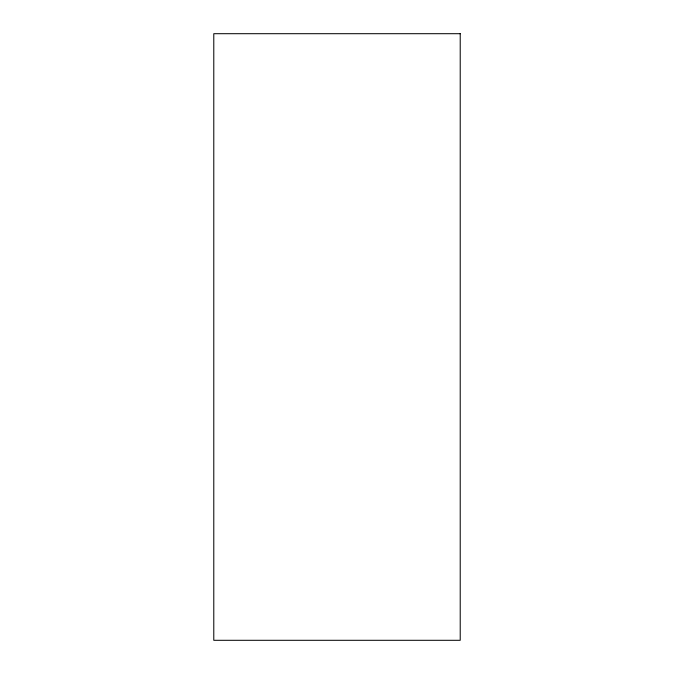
<?xml version="1.0" encoding="UTF-8"?>
<svg xmlns="http://www.w3.org/2000/svg" width="674" height="674" viewBox="0 0 674 674"><rect width="100%" height="100%" fill="white"/><g stroke="black" fill="none" stroke-linecap="round" stroke-linejoin="round"><path stroke-width="1.01" d="M460.216 33.7L213.784 33.7L213.784 640.3L460.216 640.3L460.216 33.7"/></g></svg>
